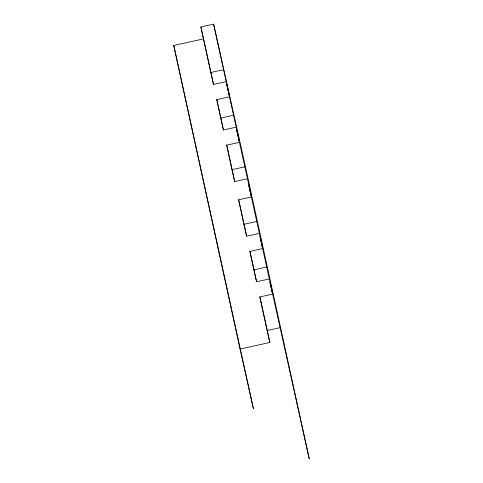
<?xml version="1.0" encoding="UTF-8"?>
<svg xmlns="http://www.w3.org/2000/svg" width="483" height="483" viewBox="0 0 483 483"><rect width="100%" height="100%" fill="white"/><g stroke="black" fill="none" stroke-linecap="round" stroke-linejoin="round"><path stroke-width="0.72" d="M213.48 84.428L200.874 26.97L213.631 24.15L242.943 155.272L309.241 458.85L269.991 282.193L272.654 294.111L259.89 296.93L269.834 342.471L240.057 349.046L173.759 45.468L203.536 38.888L213.48 84.428L226.243 81.609L229.558 96.787L216.795 99.607L223.424 129.963L236.187 127.144L239.502 142.322L226.738 145.142L234.696 181.572L247.459 178.752L251.438 196.967L238.674 199.787L246.632 236.217L259.395 233.398L262.71 248.576L249.946 251.395L256.576 281.752L269.339 278.933L272.654 294.111M210.817 72.504L223.581 69.685L226.243 81.609M216.656 99.25L220.761 118.045L233.524 115.226L236.187 127.144M226.624 144.882L232.033 169.654L244.796 166.834L247.459 178.752M238.554 199.521L243.963 224.293L256.727 221.474L259.395 233.398M249.808 251.039L253.913 269.834L266.67 267.014L269.339 278.933M259.794 296.761L267.171 330.547L279.935 327.728M229.558 96.787L226.895 84.863L233.524 115.226M239.502 142.322L236.839 130.404L244.796 166.834M251.438 196.967L248.775 185.049L256.727 221.474M262.71 248.576L260.041 236.658L266.67 267.014M200.874 26.97L203.536 38.888M220.761 118.045L223.424 129.963M232.033 169.654L234.696 181.572M243.963 224.293L246.632 236.217M253.913 269.834L256.576 281.752M267.171 330.547L269.834 342.471M173.759 45.468L253.382 408.648L240.057 349.046M213.631 24.15L223.581 69.685"/></g></svg>
